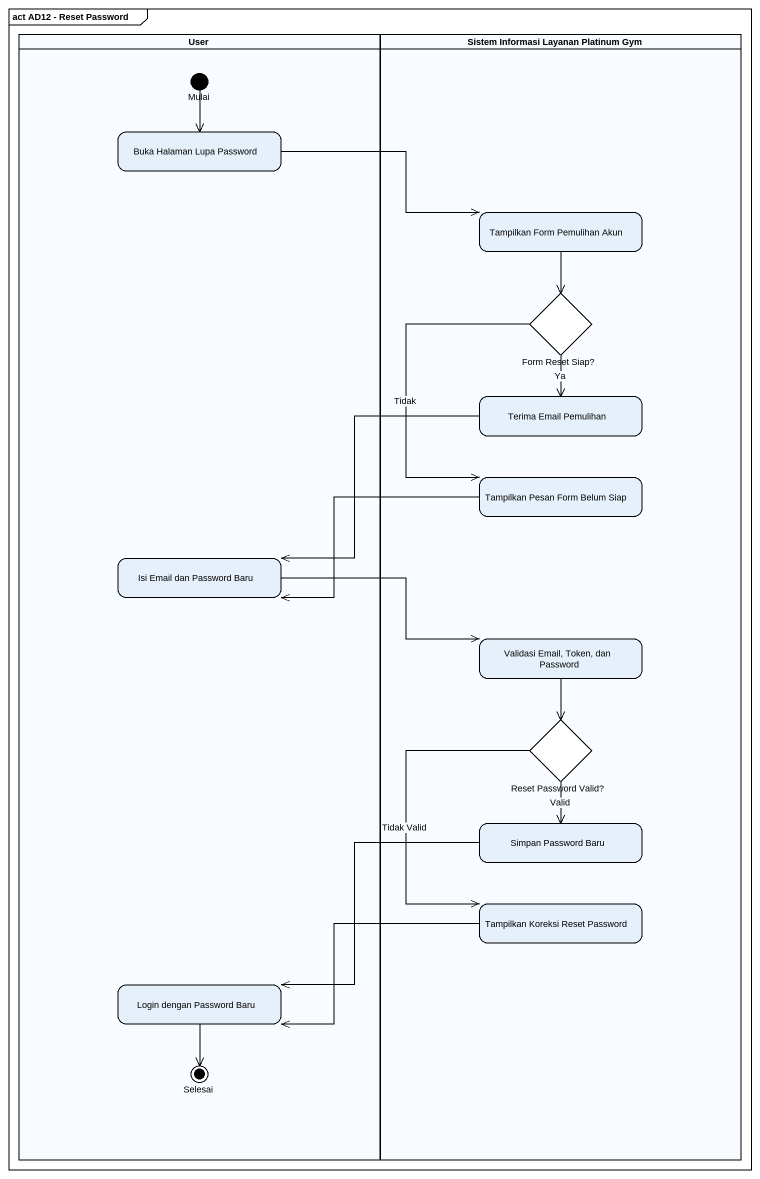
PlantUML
@startuml
mainframe act AD12 - Reset Password
hide empty description
state User <<partition>> {
  state Mulai <<start>>
  state "Buka Halaman Lupa Password" as Buka_Halaman_Lupa_Password
  state "Isi Email dan Password Baru" as Isi_Email_dan_Password_Baru
  state "Login dengan Password Baru" as Login_dengan_Password_Baru
  state Selesai <<end>>
}
state "Sistem Informasi Layanan Platinum Gym" as Sistem_Informasi_Layanan <<partition>> {
  state "Tampilkan Form Pemulihan Akun" as Tampilkan_Form_Pemulihan
  state "Form Reset Siap?" as Form_Reset_Siap <<choice>>
  state "Terima Email Pemulihan" as Terima_Email_Pemulihan
  state "Tampilkan Pesan Form Belum Siap" as Tampilkan_Pesan_Form_Belum
  state "Validasi Email, Token, dan Password" as Validasi_Email_Token_dan
  state "Reset Password Valid?" as Reset_Password_Valid <<choice>>
  state "Simpan Password Baru" as Simpan_Password_Baru
  state "Tampilkan Koreksi Reset Password" as Tampilkan_Koreksi_Reset
}
Mulai --> Buka_Halaman_Lupa_Password
Buka_Halaman_Lupa_Password -right-> Tampilkan_Form_Pemulihan
Tampilkan_Form_Pemulihan --> Form_Reset_Siap
Form_Reset_Siap --> Terima_Email_Pemulihan : Ya
Form_Reset_Siap --> Tampilkan_Pesan_Form_Belum : Tidak
Terima_Email_Pemulihan -left-> Isi_Email_dan_Password_Baru
Tampilkan_Pesan_Form_Belum -left-> Isi_Email_dan_Password_Baru
Isi_Email_dan_Password_Baru -right-> Validasi_Email_Token_dan
Validasi_Email_Token_dan --> Reset_Password_Valid
Reset_Password_Valid --> Simpan_Password_Baru : Valid
Reset_Password_Valid --> Tampilkan_Koreksi_Reset : Tidak Valid
Simpan_Password_Baru -left-> Login_dengan_Password_Baru
Tampilkan_Koreksi_Reset -left-> Login_dengan_Password_Baru
Login_dengan_Password_Baru --> Selesai
@enduml
